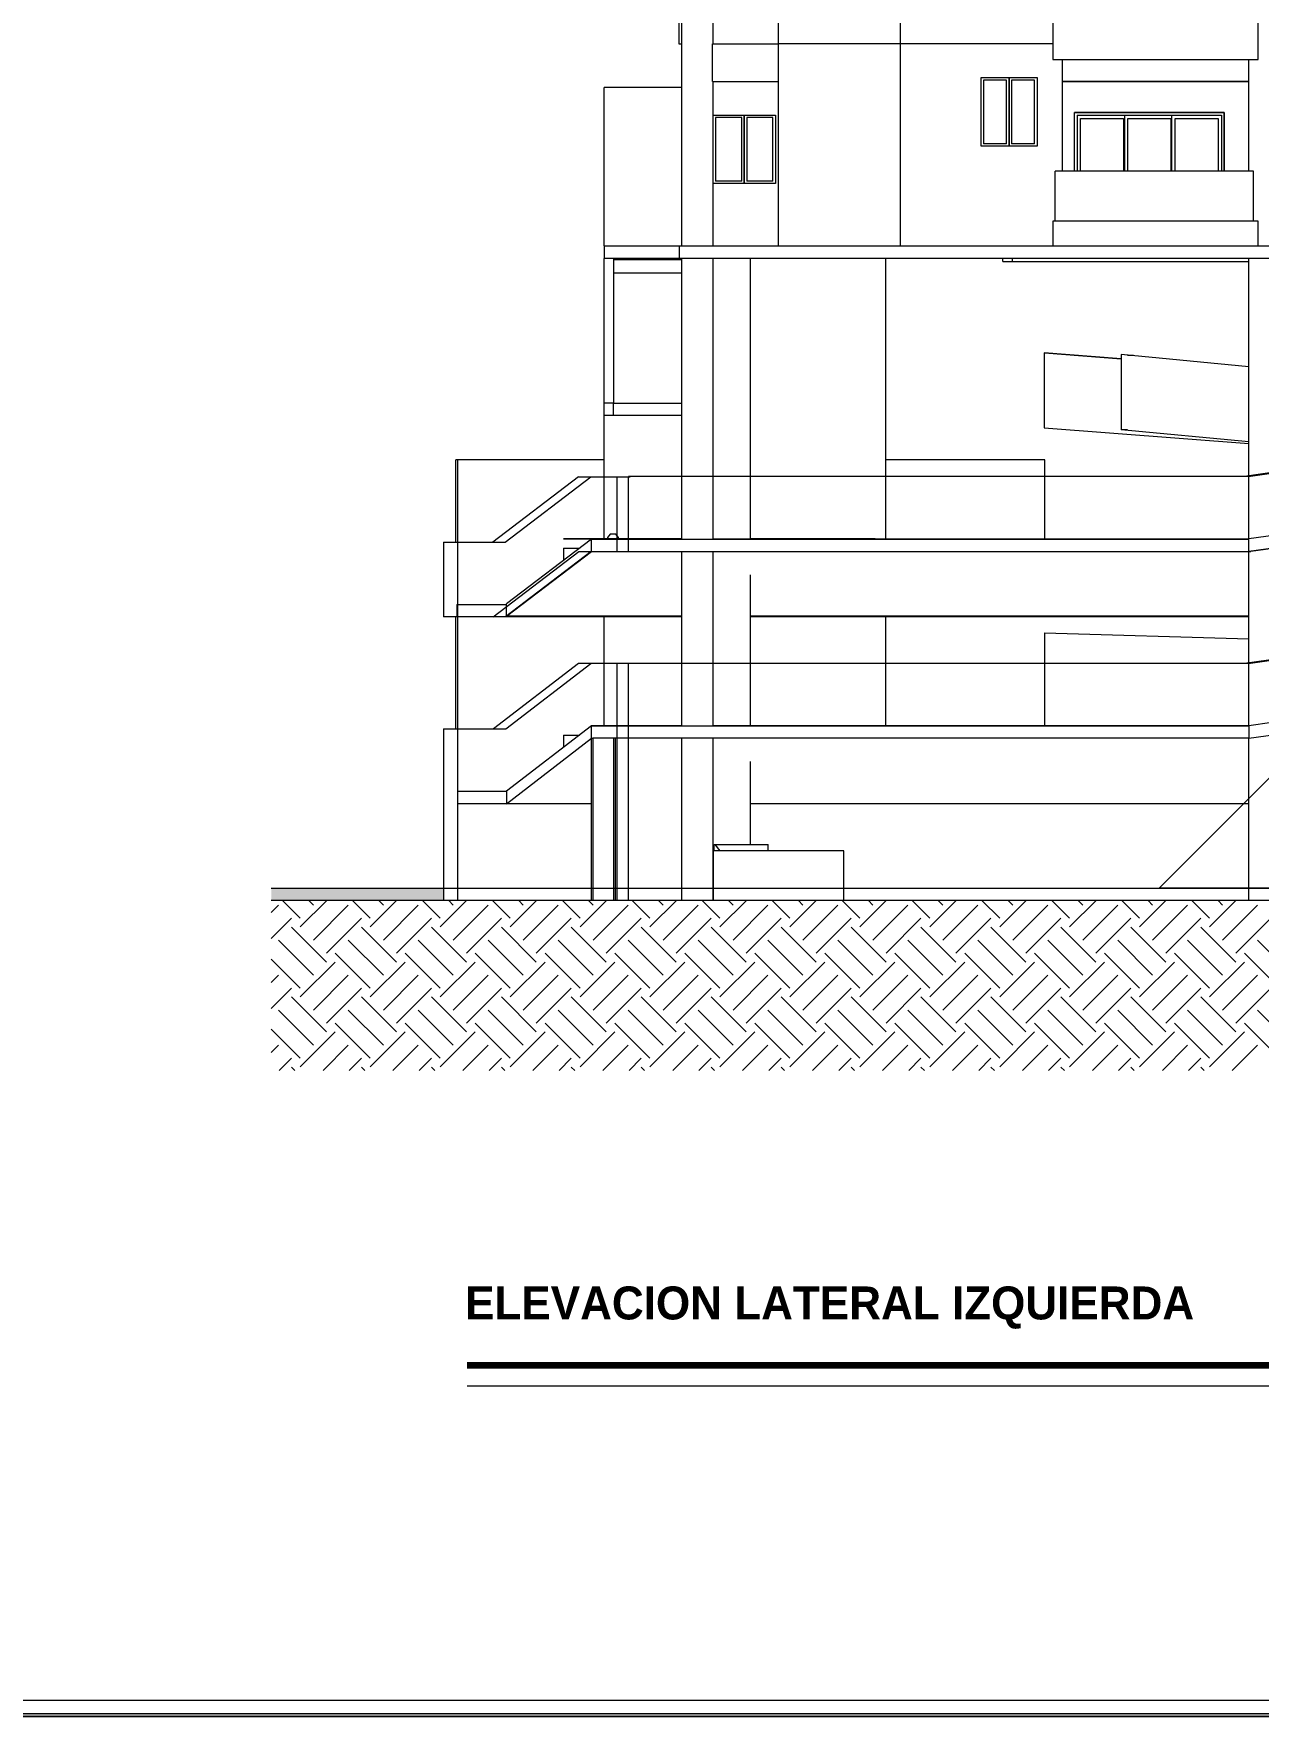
# Model space of a CAD drawing. Header units: metres. Extents: x -144 to 1000, y -717 to 29.
# Drawn here: x 140.63 to 160.28, y -672.35 to -645.36 of the extents above; entities that cross this region are included whole.
import ezdxf

# ---------------------------------------------------------------- set-up
doc = ezdxf.new("R2010")
doc.units = ezdxf.units.M
doc.linetypes.add('Trazo', pattern=[0.45, 0.225, -0.225])
doc.layers.get('0').update_dxf_attribs({"color": 1})
for name, color, linetype, lineweight in [('A-DETL', 1, 'Continuous', 9), ('A-DETL-GENF', 1, 'Continuous', 9), ('A-DETL-THIN', 1, 'Continuous', 9), ('A-DOOR', 1, 'Continuous', 9), ('A-DOOR-FRAM', 1, 'Continuous', 9), ('A-DOOR-HDLN', 1, 'Trazo', 20), ('A-FLOR', 2, 'Continuous', 9), ('A-FLOR-HRAL', 1, 'Continuous', 9), ('A-GLAZ', 1, 'Continuous', 9), ('A-WALL', 4, 'Continuous', 9), ('C-PRKG', 2, 'Continuous', 9), ('G-ANNO-TEXT', 2, 'Continuous', 9), ('G-ANNO-TTLB', 3, 'Continuous', 18), ('G-IMPT', 1, 'Continuous', 9), ('S-BEAM', 1, 'Continuous', 9), ('S-COLS', 7, 'Continuous', 9), ('S-STRS', 1, 'Continuous', 9)]:
    doc.layers.add(name, color=color, linetype=linetype, lineweight=lineweight)
doc.styles.add('Britannic Bold_B_8', font='', dxfattribs={"height": 0.006})
doc.styles.get('Britannic Bold_B_8').set_extended_font_data('Britannic Bold', bold=True)

# ---------------------------------------------------------------- blocks, each defined once
blk = doc.blocks.new('tarjeta de nathalie 00')
at = {"layer": 'G-IMPT', "lineweight": 9}
h = blk.add_hatch(color=3, dxfattribs=at)
h.paths.add_polyline_path([(-145.23888, -717.38489), (-145.21019, -717.38489), (-145.21019, -716.89355), (-145.21019, -716.79934), (-145.23888, -716.79934), (-145.23888, -716.89379)])
h.paths.add_polyline_path([(-145.20996, -716.7991), (-145.20996, -717.3851), (-145.2392, -717.3851), (-145.2392, -716.7991)])
h.paths.add_polyline_path([(-145.23902, -717.3868), (-145.20826, -717.3868), (-145.20826, -716.7974), (-145.2392, -716.7974), (-146.09866, -716.7974), (-146.09866, -717.3868)])
h.paths.add_polyline_path([(-145.20795, -716.79707), (-145.20795, -717.3871), (-146.09898, -717.3871), (-146.09898, -716.79707)])
at = {"layer": 'G-ANNO-TTLB', "color": 3}
for p, q in [((-145.20996, -717.3851), (-146.09696, -717.3851)), ((-146.09898, -717.3871), (-145.20795, -717.3871)), ((-146.09898, -717.38713), (-145.20795, -717.38713))]:
    blk.add_line(p, q, dxfattribs=at)
at = {"layer": 'G-ANNO-TTLB'}
blk.add_line((-145.23902, -717.3868), (-146.09866, -717.3868), dxfattribs=at)
blk = doc.blocks.new('GBGB')
at = {"layer": 'A-DETL-GENF'}
h = blk.add_hatch(color=256, dxfattribs=at)
h.paths.add_polyline_path([(174.393, -659.266), (175.893, -659.266), (175.893, -659.176), (175.889, -659.148), (175.878, -659.121), (175.86, -659.099), (175.838, -659.081), (175.811, -659.07), (175.783, -659.066), (174.334, -659.066), (174.334, -659.266), (174.393, -659.266)])
h.paths.add_polyline_path([(144.441, -659.266), (147.208, -659.266), (147.208, -659.066), (144.441, -659.066)])
at = {"layer": 'A-DETL-GENF', "color": 252, "true_color": 0x959595}
for p, q in [((144.441, -659.456), (144.557, -659.34)), ((144.908, -659.55), (144.624, -659.266)), ((144.908, -659.69), (145.332, -659.266)), ((145.118, -659.339), (145.045, -659.266)), ((145.118, -659.901), (145.679, -659.34)), ((146.03, -659.55), (145.746, -659.266)), ((146.03, -659.69), (146.454, -659.266)), ((146.241, -659.339), (146.168, -659.266)), ((146.241, -659.901), (146.802, -659.34)), ((147.153, -659.55), (146.869, -659.266)), ((147.153, -659.69), (147.577, -659.266)), ((147.363, -659.339), (147.29, -659.266)), ((147.363, -659.901), (147.924, -659.34)), ((148.275, -659.55), (147.991, -659.266)), ((148.275, -659.69), (148.699, -659.266)), ((148.486, -659.339), (148.413, -659.266)), ((148.486, -659.901), (149.047, -659.34)), ((149.398, -659.55), (149.114, -659.266)), ((149.398, -659.69), (149.822, -659.266)), ((149.608, -659.339), (149.535, -659.266)), ((149.608, -659.901), (150.169, -659.34)), ((150.52, -659.55), (150.236, -659.266)), ((150.52, -659.69), (150.944, -659.266)), ((150.731, -659.339), (150.658, -659.266)), ((150.731, -659.901), (151.292, -659.34)), ((151.643, -659.55), (151.359, -659.266)), ((151.643, -659.69), (152.067, -659.266)), ((151.853, -659.339), (151.78, -659.266)), ((151.853, -659.901), (152.414, -659.34)), ((152.765, -659.55), (152.481, -659.266)), ((152.765, -659.69), (153.189, -659.266)), ((152.976, -659.339), (152.903, -659.266)), ((152.976, -659.901), (153.537, -659.34)), ((153.888, -659.55), (153.604, -659.266)), ((153.888, -659.69), (154.312, -659.266)), ((154.098, -659.339), (154.025, -659.266)), ((154.098, -659.901), (154.66, -659.34)), ((155.01, -659.55), (154.726, -659.266)), ((155.01, -659.69), (155.434, -659.266)), ((155.221, -659.339), (155.148, -659.266)), ((155.221, -659.901), (155.782, -659.34)), ((156.133, -659.55), (155.849, -659.266)), ((156.133, -659.69), (156.557, -659.266)), ((156.343, -659.339), (156.27, -659.266)), ((156.343, -659.901), (156.905, -659.34)), ((157.255, -659.55), (156.971, -659.266)), ((157.255, -659.69), (157.679, -659.266)), ((157.466, -659.339), (157.393, -659.266)), ((157.466, -659.901), (158.027, -659.34)), ((158.378, -659.55), (158.094, -659.266)), ((158.378, -659.69), (158.802, -659.266)), ((158.588, -659.339), (158.515, -659.266)), ((158.588, -659.901), (159.15, -659.34)), ((159.5, -659.55), (159.216, -659.266)), ((159.5, -659.69), (159.925, -659.266)), ((159.711, -659.339), (159.638, -659.266)), ((159.711, -659.901), (160.272, -659.34)), ((144.441, -659.877), (144.767, -659.55)), ((145.329, -660.111), (145.89, -659.55)), ((146.451, -660.111), (147.012, -659.55)), ((147.574, -660.111), (148.135, -659.55)), ((148.696, -660.111), (149.257, -659.55)), ((149.819, -660.111), (150.38, -659.55)), ((150.941, -660.111), (151.502, -659.55)), ((152.064, -660.111), (152.625, -659.55)), ((153.186, -660.111), (153.747, -659.55)), ((154.309, -660.111), (154.87, -659.55)), ((155.431, -660.111), (155.993, -659.55)), ((156.554, -660.111), (157.115, -659.55)), ((157.676, -660.111), (158.238, -659.55)), ((158.799, -660.111), (159.36, -659.55)), ((159.921, -660.111), (160.483, -659.55)), ((145.118, -660.462), (144.557, -659.901)), ((145.329, -660.252), (144.767, -659.691)), ((146.241, -660.462), (145.679, -659.901)), ((146.451, -660.252), (145.89, -659.691)), ((147.363, -660.462), (146.802, -659.901)), ((147.574, -660.252), (147.012, -659.691)), ((148.486, -660.462), (147.924, -659.901)), ((148.696, -660.252), (148.135, -659.691)), ((149.608, -660.462), (149.047, -659.901)), ((149.819, -660.252), (149.257, -659.691)), ((150.731, -660.462), (150.169, -659.901)), ((150.941, -660.252), (150.38, -659.691)), ((151.853, -660.462), (151.292, -659.901)), ((152.064, -660.252), (151.502, -659.691)), ((152.976, -660.462), (152.414, -659.901)), ((153.186, -660.252), (152.625, -659.691)), ((154.098, -660.462), (153.537, -659.901)), ((154.309, -660.252), (153.747, -659.691)), ((155.221, -660.462), (154.66, -659.901)), ((155.431, -660.252), (154.87, -659.691)), ((156.343, -660.462), (155.782, -659.901)), ((156.554, -660.252), (155.993, -659.691)), ((157.466, -660.462), (156.905, -659.901)), ((157.676, -660.252), (157.115, -659.691)), ((158.588, -660.462), (158.027, -659.901)), ((158.799, -660.252), (158.238, -659.691)), ((159.711, -660.462), (159.15, -659.901)), ((159.921, -660.252), (159.36, -659.691)), ((160.833, -660.462), (160.272, -659.901)), ((146.03, -660.673), (145.469, -660.112)), ((147.153, -660.673), (146.591, -660.112)), ((148.275, -660.673), (147.714, -660.112)), ((149.398, -660.673), (148.836, -660.112)), ((150.52, -660.673), (149.959, -660.112)), ((151.643, -660.673), (151.081, -660.112)), ((152.765, -660.673), (152.204, -660.112)), ((153.888, -660.673), (153.327, -660.112)), ((155.01, -660.673), (154.449, -660.112)), ((156.133, -660.673), (155.572, -660.112)), ((157.255, -660.673), (156.694, -660.112)), ((158.378, -660.673), (157.817, -660.112)), ((159.5, -660.673), (158.939, -660.112)), ((160.623, -660.673), (160.062, -660.112)), ((144.908, -660.673), (144.441, -660.206)), ((144.441, -660.579), (144.557, -660.463)), ((144.908, -660.813), (145.469, -660.252)), ((145.118, -661.024), (145.679, -660.463)), ((146.03, -660.813), (146.591, -660.252)), ((146.241, -661.024), (146.802, -660.463)), ((147.153, -660.813), (147.714, -660.252)), ((147.363, -661.024), (147.924, -660.463)), ((148.275, -660.813), (148.836, -660.252)), ((148.486, -661.024), (149.047, -660.463)), ((149.398, -660.813), (149.959, -660.252)), ((149.608, -661.024), (150.169, -660.463)), ((150.52, -660.813), (151.081, -660.252)), ((150.731, -661.024), (151.292, -660.463)), ((151.643, -660.813), (152.204, -660.252)), ((151.853, -661.024), (152.414, -660.463)), ((152.765, -660.813), (153.327, -660.252)), ((152.976, -661.024), (153.537, -660.463)), ((153.888, -660.813), (154.449, -660.252)), ((154.098, -661.024), (154.66, -660.463)), ((155.01, -660.813), (155.572, -660.252)), ((155.221, -661.024), (155.782, -660.463)), ((156.133, -660.813), (156.694, -660.252)), ((156.343, -661.024), (156.905, -660.463)), ((157.255, -660.813), (157.817, -660.252)), ((157.466, -661.024), (158.027, -660.463)), ((158.378, -660.813), (158.939, -660.252)), ((158.588, -661.024), (159.15, -660.463)), ((159.5, -660.813), (160.062, -660.252)), ((159.711, -661.024), (160.272, -660.463)), ((144.441, -660.999), (144.767, -660.673)), ((145.329, -661.234), (145.89, -660.673)), ((146.451, -661.234), (147.012, -660.673)), ((147.574, -661.234), (148.135, -660.673)), ((148.696, -661.234), (149.257, -660.673)), ((149.819, -661.234), (150.38, -660.673)), ((150.941, -661.234), (151.502, -660.673)), ((152.064, -661.234), (152.625, -660.673)), ((153.186, -661.234), (153.747, -660.673)), ((154.309, -661.234), (154.87, -660.673)), ((155.431, -661.234), (155.993, -660.673)), ((156.554, -661.234), (157.115, -660.673)), ((157.676, -661.234), (158.238, -660.673)), ((158.799, -661.234), (159.36, -660.673)), ((159.921, -661.234), (160.483, -660.673)), ((145.329, -661.374), (144.767, -660.813)), ((146.451, -661.374), (145.89, -660.813)), ((147.574, -661.374), (147.012, -660.813)), ((148.696, -661.374), (148.135, -660.813)), ((149.819, -661.374), (149.257, -660.813)), ((150.941, -661.374), (150.38, -660.813)), ((152.064, -661.374), (151.502, -660.813)), ((153.186, -661.374), (152.625, -660.813)), ((154.309, -661.374), (153.747, -660.813)), ((155.431, -661.374), (154.87, -660.813)), ((156.554, -661.374), (155.993, -660.813)), ((157.676, -661.374), (157.115, -660.813)), ((158.799, -661.374), (158.238, -660.813)), ((159.921, -661.374), (159.36, -660.813)), ((145.118, -661.584), (144.557, -661.023)), ((146.03, -661.795), (145.469, -661.234)), ((146.241, -661.584), (145.679, -661.023)), ((147.153, -661.795), (146.591, -661.234)), ((147.363, -661.584), (146.802, -661.023)), ((148.275, -661.795), (147.714, -661.234)), ((148.486, -661.584), (147.924, -661.023)), ((149.398, -661.795), (148.836, -661.234)), ((149.608, -661.584), (149.047, -661.023)), ((150.52, -661.795), (149.959, -661.234)), ((150.731, -661.584), (150.169, -661.023)), ((151.643, -661.795), (151.081, -661.234)), ((151.853, -661.584), (151.292, -661.023)), ((152.765, -661.795), (152.204, -661.234)), ((152.976, -661.584), (152.414, -661.023)), ((153.888, -661.795), (153.327, -661.234)), ((154.098, -661.584), (153.537, -661.023)), ((155.01, -661.795), (154.449, -661.234)), ((155.221, -661.584), (154.66, -661.023)), ((156.133, -661.795), (155.572, -661.234)), ((156.343, -661.584), (155.782, -661.023)), ((157.255, -661.795), (156.694, -661.234)), ((157.466, -661.584), (156.905, -661.023)), ((158.378, -661.795), (157.817, -661.234)), ((158.588, -661.584), (158.027, -661.023)), ((159.5, -661.795), (158.939, -661.234)), ((159.711, -661.584), (159.15, -661.023)), ((160.623, -661.795), (160.062, -661.234)), ((160.833, -661.584), (160.272, -661.023)), ((144.908, -661.795), (144.441, -661.329)), ((144.908, -661.935), (145.469, -661.374)), ((146.03, -661.935), (146.591, -661.374)), ((147.153, -661.935), (147.714, -661.374)), ((148.275, -661.935), (148.836, -661.374)), ((149.398, -661.935), (149.959, -661.374)), ((150.52, -661.935), (151.081, -661.374)), ((151.643, -661.935), (152.204, -661.374)), ((152.765, -661.935), (153.327, -661.374)), ((153.888, -661.935), (154.449, -661.374)), ((155.01, -661.935), (155.572, -661.374)), ((156.133, -661.935), (156.694, -661.374)), ((157.255, -661.935), (157.817, -661.374)), ((158.378, -661.935), (158.939, -661.374)), ((159.5, -661.935), (160.062, -661.374)), ((144.441, -661.701), (144.557, -661.585)), ((144.571, -661.991), (144.767, -661.795)), ((145.273, -661.991), (145.679, -661.585)), ((145.694, -661.991), (145.89, -661.795)), ((146.396, -661.991), (146.802, -661.585)), ((146.816, -661.991), (147.012, -661.795)), ((147.518, -661.991), (147.924, -661.585)), ((147.939, -661.991), (148.135, -661.795)), ((148.641, -661.991), (149.047, -661.585)), ((149.061, -661.991), (149.257, -661.795)), ((149.763, -661.991), (150.169, -661.585)), ((150.184, -661.991), (150.38, -661.795)), ((150.886, -661.991), (151.292, -661.585)), ((151.306, -661.991), (151.502, -661.795)), ((152.008, -661.991), (152.414, -661.585)), ((152.429, -661.991), (152.625, -661.795)), ((153.131, -661.991), (153.537, -661.585)), ((153.551, -661.991), (153.747, -661.795)), ((154.254, -661.991), (154.66, -661.585)), ((154.674, -661.991), (154.87, -661.795)), ((155.376, -661.991), (155.782, -661.585)), ((155.797, -661.991), (155.993, -661.795)), ((156.499, -661.991), (156.905, -661.585)), ((156.919, -661.991), (157.115, -661.795)), ((157.621, -661.991), (158.027, -661.585)), ((158.042, -661.991), (158.238, -661.795)), ((158.744, -661.991), (159.15, -661.585)), ((159.164, -661.991), (159.36, -661.795)), ((159.866, -661.991), (160.272, -661.585)), ((144.823, -661.991), (144.767, -661.936)), ((145.945, -661.991), (145.89, -661.936)), ((147.068, -661.991), (147.012, -661.936)), ((148.19, -661.991), (148.135, -661.936)), ((149.313, -661.991), (149.257, -661.936)), ((150.435, -661.991), (150.38, -661.936)), ((151.558, -661.991), (151.502, -661.936)), ((152.68, -661.991), (152.625, -661.936)), ((153.803, -661.991), (153.747, -661.936)), ((154.926, -661.991), (154.87, -661.936)), ((156.048, -661.991), (155.993, -661.936)), ((157.171, -661.991), (157.115, -661.936)), ((158.293, -661.991), (158.238, -661.936)), ((159.416, -661.991), (159.36, -661.936))]:
    blk.add_line(p, q, dxfattribs=at)
at = {"layer": 'A-DETL-THIN'}
for p, q in [((144.441, -659.066), (175.893, -659.066)), ((175.893, -659.266), (144.441, -659.266)), ((175.893, -659.266), (144.441, -659.266))]:
    blk.add_line(p, q, dxfattribs=at)
at = {"layer": 'A-DETL-THIN', "color": 253, "true_color": 0xa3a3a3}
for q in [(160.259, -659.066), (160.263, -659.066)]:
    blk.add_line((160.283, -659.066), q, dxfattribs=at)
at = {"layer": 'A-DOOR', "color": 251, "true_color": 0x666666}
for p, q in [((151.549, -658.366), (152.419, -658.366)), ((151.549, -658.466), (151.549, -658.366)), ((152.419, -658.466), (152.419, -658.366))]:
    blk.add_line(p, q, dxfattribs=at)
at = {"layer": 'A-DOOR-FRAM'}
for p, q in [((159.734, -646.626), (157.334, -646.626)), ((157.334, -647.566), (157.334, -646.626)), ((157.374, -646.666), (157.374, -647.566)), ((157.374, -646.666), (159.694, -646.666)), ((158.134, -646.666), (158.134, -647.566)), ((158.893, -646.666), (158.893, -647.566)), ((159.694, -646.666), (159.694, -647.566)), ((159.734, -647.566), (159.734, -646.626)), ((157.429, -647.566), (157.429, -646.721)), ((157.429, -646.721), (158.12, -646.721)), ((158.12, -646.721), (158.12, -647.566)), ((158.189, -647.566), (158.189, -646.721)), ((158.189, -646.721), (158.88, -646.721)), ((158.88, -646.721), (158.88, -647.566)), ((158.948, -647.566), (158.948, -646.721)), ((158.948, -646.721), (159.639, -646.721)), ((159.639, -646.721), (159.639, -647.566))]:
    blk.add_line(p, q, dxfattribs=at)
at = {"layer": 'A-DOOR-HDLN', "color": 171, "true_color": 0x6666ff}
blk.add_line((151.559, -658.366), (151.64, -658.466), dxfattribs=at)
at = {"layer": 'A-FLOR'}
for p, q in [((149.784, -648.766), (168.993, -648.766)), ((149.784, -648.766), (149.784, -648.966)), ((150.991, -648.766), (150.991, -648.966)), ((174.393, -648.966), (149.784, -648.966)), ((149.934, -651.286), (151.034, -651.286)), ((149.934, -651.486), (149.934, -651.286)), ((151.034, -651.486), (149.934, -651.486)), ((148.218, -654.707), (149.582, -653.667)), ((151.034, -654.717), (147.42, -654.717)), ((151.034, -654.707), (148.218, -654.707)), ((160.133, -654.707), (152.134, -654.707)), ((160.133, -654.717), (152.134, -654.717))]:
    blk.add_line(p, q, dxfattribs=at)
at = {"layer": 'A-FLOR', "color": 251, "true_color": 0x666666}
for p, q in [((163.283, -653.02), (160.133, -653.463)), ((160.133, -653.663), (163.283, -653.22)), ((149.583, -653.467), (148.218, -654.507)), ((151.034, -653.467), (149.583, -653.467)), ((149.583, -653.467), (160.133, -653.467)), ((149.583, -653.667), (149.583, -653.467)), ((150.176, -653.667), (150.176, -653.467)), ((160.133, -653.467), (151.534, -653.467)), ((160.133, -653.667), (160.133, -653.463)), ((147.42, -654.517), (148.218, -654.517)), ((147.42, -654.517), (147.42, -654.717)), ((148.218, -654.717), (148.218, -654.507)), ((161.816, -656.225), (160.133, -656.462)), ((149.583, -656.462), (148.218, -657.512)), ((148.218, -657.712), (149.583, -656.662)), ((151.034, -656.462), (149.583, -656.462)), ((149.583, -656.462), (160.133, -656.462)), ((149.583, -656.662), (149.583, -656.462)), ((160.133, -656.662), (149.602, -656.662)), ((160.133, -656.462), (151.534, -656.462)), ((160.133, -656.462), (160.133, -656.662)), ((147.433, -657.512), (148.218, -657.512)), ((149.583, -657.712), (147.433, -657.712)), ((148.218, -657.512), (148.218, -657.712)), ((160.133, -657.712), (152.134, -657.712))]:
    blk.add_line(p, q, dxfattribs=at)
at = {"layer": 'A-FLOR', "color": 253, "true_color": 0xa3a3a3}
blk.add_line((160.133, -656.662), (163.283, -656.219), dxfattribs=at)
at = {"layer": 'A-FLOR-HRAL'}
for p, q in [((157.023, -648.366), (157.023, -647.566)), ((160.209, -647.566), (157.023, -647.566)), ((160.209, -648.366), (160.209, -647.566))]:
    blk.add_line(p, q, dxfattribs=at)
at = {"layer": 'A-GLAZ'}
for p, q in [((156.244, -646.106), (155.874, -646.106)), ((155.874, -646.106), (155.874, -647.126)), ((156.244, -647.126), (156.244, -646.106)), ((156.284, -646.066), (156.284, -647.166)), ((156.284, -647.166), (156.284, -646.066)), ((156.694, -646.106), (156.324, -646.106)), ((156.324, -646.106), (156.324, -647.126)), ((156.694, -647.126), (156.694, -646.106)), ((152.034, -647.766), (152.034, -646.666)), ((152.034, -646.666), (152.034, -647.766)), ((151.994, -646.706), (151.574, -646.706)), ((151.574, -646.706), (151.574, -647.726)), ((151.994, -647.726), (151.994, -646.706)), ((152.494, -646.706), (152.074, -646.706)), ((152.074, -646.706), (152.074, -647.726)), ((152.494, -647.726), (152.494, -646.706)), ((156.244, -647.126), (155.874, -647.126)), ((156.694, -647.126), (156.324, -647.126)), ((151.994, -647.726), (151.574, -647.726)), ((152.494, -647.726), (152.074, -647.726))]:
    blk.add_line(p, q, dxfattribs=at)
at = {"layer": 'A-WALL'}
for p, q in [((154.534, -626.086), (154.534, -648.766)), ((150.984, -629.326), (150.984, -645.526)), ((152.584, -648.766), (152.584, -629.326)), ((156.984, -645.126), (156.984, -645.776)), ((160.283, -645.776), (160.283, -645.126)), ((150.984, -645.526), (151.034, -645.526)), ((156.984, -645.526), (152.584, -645.526)), ((156.984, -645.776), (160.283, -645.776)), ((157.134, -645.776), (157.134, -647.566)), ((155.834, -647.166), (155.834, -646.066)), ((155.834, -646.066), (156.734, -646.066)), ((156.734, -646.066), (156.734, -647.166)), ((160.133, -646.126), (157.134, -646.126)), ((149.784, -648.766), (149.784, -646.226)), ((151.034, -646.226), (149.784, -646.226)), ((151.534, -646.666), (152.534, -646.666)), ((152.534, -646.666), (152.534, -647.766)), ((157.334, -647.566), (157.334, -646.626)), ((157.334, -646.626), (159.734, -646.626)), ((159.734, -646.626), (159.734, -647.566)), ((156.734, -647.166), (155.834, -647.166)), ((152.534, -647.766), (151.534, -647.766)), ((169.794, -647.966), (158.694, -659.066)), ((160.283, -648.366), (156.984, -648.366)), ((156.984, -648.366), (156.984, -648.766)), ((160.283, -648.766), (160.283, -648.366)), ((149.784, -651.486), (149.784, -648.966)), ((149.934, -648.966), (149.934, -651.286)), ((154.305, -653.467), (154.305, -648.966)), ((156.183, -649.016), (156.183, -648.966)), ((156.183, -649.016), (160.133, -649.016)), ((156.333, -648.966), (156.333, -649.016)), ((158.083, -650.577), (156.845, -650.482)), ((156.845, -650.482), (156.845, -651.682)), ((156.845, -650.482), (156.851, -650.482)), ((156.851, -650.482), (158.083, -650.576)), ((160.133, -650.703), (158.083, -650.508)), ((158.083, -650.508), (158.083, -651.718)), ((158.183, -650.518), (158.283, -650.518)), ((158.283, -650.518), (158.283, -650.527)), ((149.934, -651.286), (149.784, -651.286)), ((149.934, -651.486), (149.784, -651.486)), ((156.845, -651.682), (160.133, -651.934)), ((158.083, -651.708), (160.133, -651.903)), ((158.183, -651.718), (158.083, -651.718)), ((163.211, -652.02), (160.063, -652.462)), ((147.407, -653.517), (147.407, -652.198)), ((149.784, -652.198), (147.407, -652.198)), ((147.433, -652.198), (147.433, -659.266)), ((156.857, -652.198), (154.305, -652.198)), ((149.373, -652.467), (147.996, -653.517)), ((149.994, -653.667), (149.994, -652.467)), ((160.119, -652.462), (150.176, -652.462)), ((150.204, -652.462), (150.204, -652.467)), ((160.109, -653.667), (163.292, -653.22)), ((163.347, -653.22), (160.164, -653.667)), ((147.208, -653.517), (147.208, -654.717)), ((148.003, -654.717), (149.38, -653.667)), ((149.578, -653.667), (148.201, -654.717)), ((149.38, -653.667), (160.164, -653.667)), ((147.407, -656.512), (147.407, -654.717)), ((156.851, -654.97), (160.133, -655.07)), ((163.211, -655.02), (160.063, -655.462)), ((149.373, -655.462), (148.009, -656.512)), ((160.119, -655.462), (149.373, -655.462)), ((149.994, -659.266), (149.994, -655.462)), ((147.208, -656.512), (147.208, -659.266)), ((174.694, -659.066), (158.694, -659.066))]:
    blk.add_line(p, q, dxfattribs=at)
at = {"layer": 'A-WALL', "color": 251, "true_color": 0x666666}
for p, q in [((158.694, -659.066), (169.794, -647.966)), ((149.784, -653.463), (149.784, -651.486)), ((160.119, -652.462), (163.266, -652.02)), ((156.857, -653.467), (156.857, -652.198)), ((148.194, -653.517), (149.571, -652.467)), ((149.373, -652.467), (150.204, -652.467)), ((150.176, -653.467), (150.176, -652.462)), ((147.208, -653.517), (148.194, -653.517)), ((147.42, -654.717), (147.208, -654.717)), ((149.784, -656.462), (149.784, -654.717)), ((154.305, -656.462), (154.305, -654.717)), ((156.857, -656.462), (156.857, -654.97)), ((160.119, -655.462), (163.266, -655.02)), ((148.207, -656.512), (149.571, -655.462)), ((150.176, -659.266), (150.176, -655.462)), ((147.208, -656.512), (148.207, -656.512)), ((149.583, -659.266), (149.583, -656.662)), ((149.583, -656.662), (149.602, -656.662)), ((149.602, -656.662), (149.602, -658.809)), ((149.943, -659.266), (149.943, -656.662)), ((149.962, -656.662), (149.962, -659.266)), ((153.634, -658.466), (151.534, -658.466)), ((151.534, -658.466), (151.534, -659.266)), ((153.634, -659.266), (153.634, -658.466)), ((149.602, -658.81), (149.602, -659.266)), ((158.694, -659.066), (174.144, -659.066))]:
    blk.add_line(p, q, dxfattribs=at)
at = {"layer": 'C-PRKG', "color": 251, "true_color": 0x666666}
for p, q in [((149.884, -653.387), (149.841, -653.443)), ((149.841, -653.443), (149.841, -653.463)), ((149.974, -653.387), (149.884, -653.387)), ((150.017, -653.443), (149.974, -653.387)), ((150.017, -653.463), (150.017, -653.443)), ((149.133, -653.466), (149.133, -653.463)), ((149.133, -653.463), (149.841, -653.463)), ((149.133, -653.466), (150.176, -653.466)), ((150.176, -653.466), (149.133, -653.466)), ((149.186, -653.615), (149.388, -653.615)), ((149.841, -653.463), (150.017, -653.463)), ((150.017, -653.463), (150.176, -653.463)), ((150.204, -653.463), (151.034, -653.463)), ((150.204, -653.466), (151.034, -653.466)), ((151.034, -653.466), (150.204, -653.466)), ((152.134, -653.463), (154.133, -653.463)), ((152.134, -653.466), (154.133, -653.466)), ((154.133, -653.466), (152.134, -653.466)), ((154.133, -653.463), (154.133, -653.466)), ((149.186, -656.612), (149.388, -656.612))]:
    blk.add_line(p, q, dxfattribs=at)
at = {"layer": 'C-PRKG', "lineweight": 15}
for p, q in [((149.133, -653.615), (149.133, -653.656)), ((149.133, -656.612), (149.133, -656.653))]:
    blk.add_line(p, q, dxfattribs=at)
at = {"layer": 'C-PRKG'}
for p, q in [((149.133, -653.615), (149.186, -653.615)), ((149.133, -656.612), (149.186, -656.612))]:
    blk.add_line(p, q, dxfattribs=at)
at = {"layer": 'C-PRKG', "color": 251, "lineweight": 15, "true_color": 0x666666}
for p, q in [((149.133, -653.656), (149.133, -653.81)), ((149.133, -656.653), (149.133, -656.808))]:
    blk.add_line(p, q, dxfattribs=at)
at = {"layer": 'C-PRKG', "color": 253, "true_color": 0xa3a3a3}
for p, q in [((150.176, -653.463), (150.204, -653.463)), ((150.176, -653.466), (150.204, -653.466)), ((150.204, -653.466), (150.176, -653.466))]:
    blk.add_line(p, q, dxfattribs=at)
at = {"layer": 'S-BEAM'}
for p, q in [((151.526, -646.126), (151.526, -645.526)), ((151.526, -645.526), (152.584, -645.526)), ((151.526, -646.126), (152.584, -646.126)), ((157.134, -646.126), (160.133, -646.126))]:
    blk.add_line(p, q, dxfattribs=at)
at = {"layer": 'S-COLS'}
for p, q in [((151.034, -648.766), (151.034, -613.178)), ((151.534, -645.526), (151.534, -642.886)), ((160.133, -647.566), (160.133, -645.776)), ((151.534, -648.766), (151.534, -646.126)), ((151.034, -652.462), (151.034, -648.966)), ((151.534, -652.462), (151.534, -648.966)), ((152.134, -652.462), (152.134, -648.966)), ((160.133, -652.452), (160.133, -648.966)), ((151.034, -655.462), (151.034, -653.667)), ((151.534, -655.462), (151.534, -653.667)), ((160.133, -655.452), (160.133, -653.667)), ((152.134, -655.462), (152.134, -654.04))]:
    blk.add_line(p, q, dxfattribs=at)
at = {"layer": 'S-COLS', "color": 251, "true_color": 0x666666}
for p, q in [((151.034, -653.467), (151.034, -652.462)), ((151.534, -653.467), (151.534, -652.462)), ((152.134, -653.467), (152.134, -652.462)), ((160.133, -653.463), (160.133, -652.452)), ((151.034, -656.462), (151.034, -655.462)), ((151.534, -656.462), (151.534, -655.462)), ((152.134, -656.462), (152.134, -655.462)), ((160.133, -656.462), (160.133, -655.452)), ((151.034, -659.266), (151.034, -656.662)), ((151.534, -659.266), (151.534, -656.662)), ((160.133, -657.627), (160.133, -656.662)), ((152.134, -658.366), (152.134, -657.038)), ((160.133, -659.266), (160.133, -659.066))]:
    blk.add_line(p, q, dxfattribs=at)
at = {"layer": 'S-COLS', "color": 253, "true_color": 0xa3a3a3}
blk.add_line((160.133, -659.066), (160.133, -657.627), dxfattribs=at)
at = {"layer": 'S-STRS'}
for p, q in [((151.034, -648.986), (149.934, -648.986)), ((149.934, -648.986), (151.034, -648.986)), ((149.934, -649.2), (149.934, -651.286)), ((151.034, -649.2), (149.934, -649.2)), ((149.934, -651.286), (151.034, -651.286))]:
    blk.add_line(p, q, dxfattribs=at)

msp = doc.modelspace()

# ---------------------------------------------------------------- block references
at = {"xscale": 124.1004357506149, "yscale": 124.1004357506149, "zscale": 124.1004357506149}
msp.add_blockref('tarjeta de nathalie 00', (18222.336, 88355.704), dxfattribs=at)

# ---------------------------------------------------------------- next in the draw order: linework, layer by layer
at = {"layer": 'A-DETL', "lineweight": 100, "ltscale": 100}
msp.add_line((147.584, -666.721), (176.25, -666.721), dxfattribs=at)
at = {"layer": 'A-DETL-THIN', "lineweight": 18}
msp.add_line((147.584, -667.052), (176.25, -667.052), dxfattribs=at)

# ---------------------------------------------------------------- next in the draw order: block references
at = {"color": 3}
msp.add_blockref('GBGB', (0, 0), dxfattribs=at)

# ---------------------------------------------------------------- next in the draw order: texts
at = {"layer": 'G-ANNO-TEXT', "style": 'Britannic Bold_B_8'}
msp.add_text('ELEVACION LATERAL IZQUIERDA', height=0.52855, dxfattribs=at).set_placement((147.553, -665.985))

doc.saveas('drawing.dxf')
